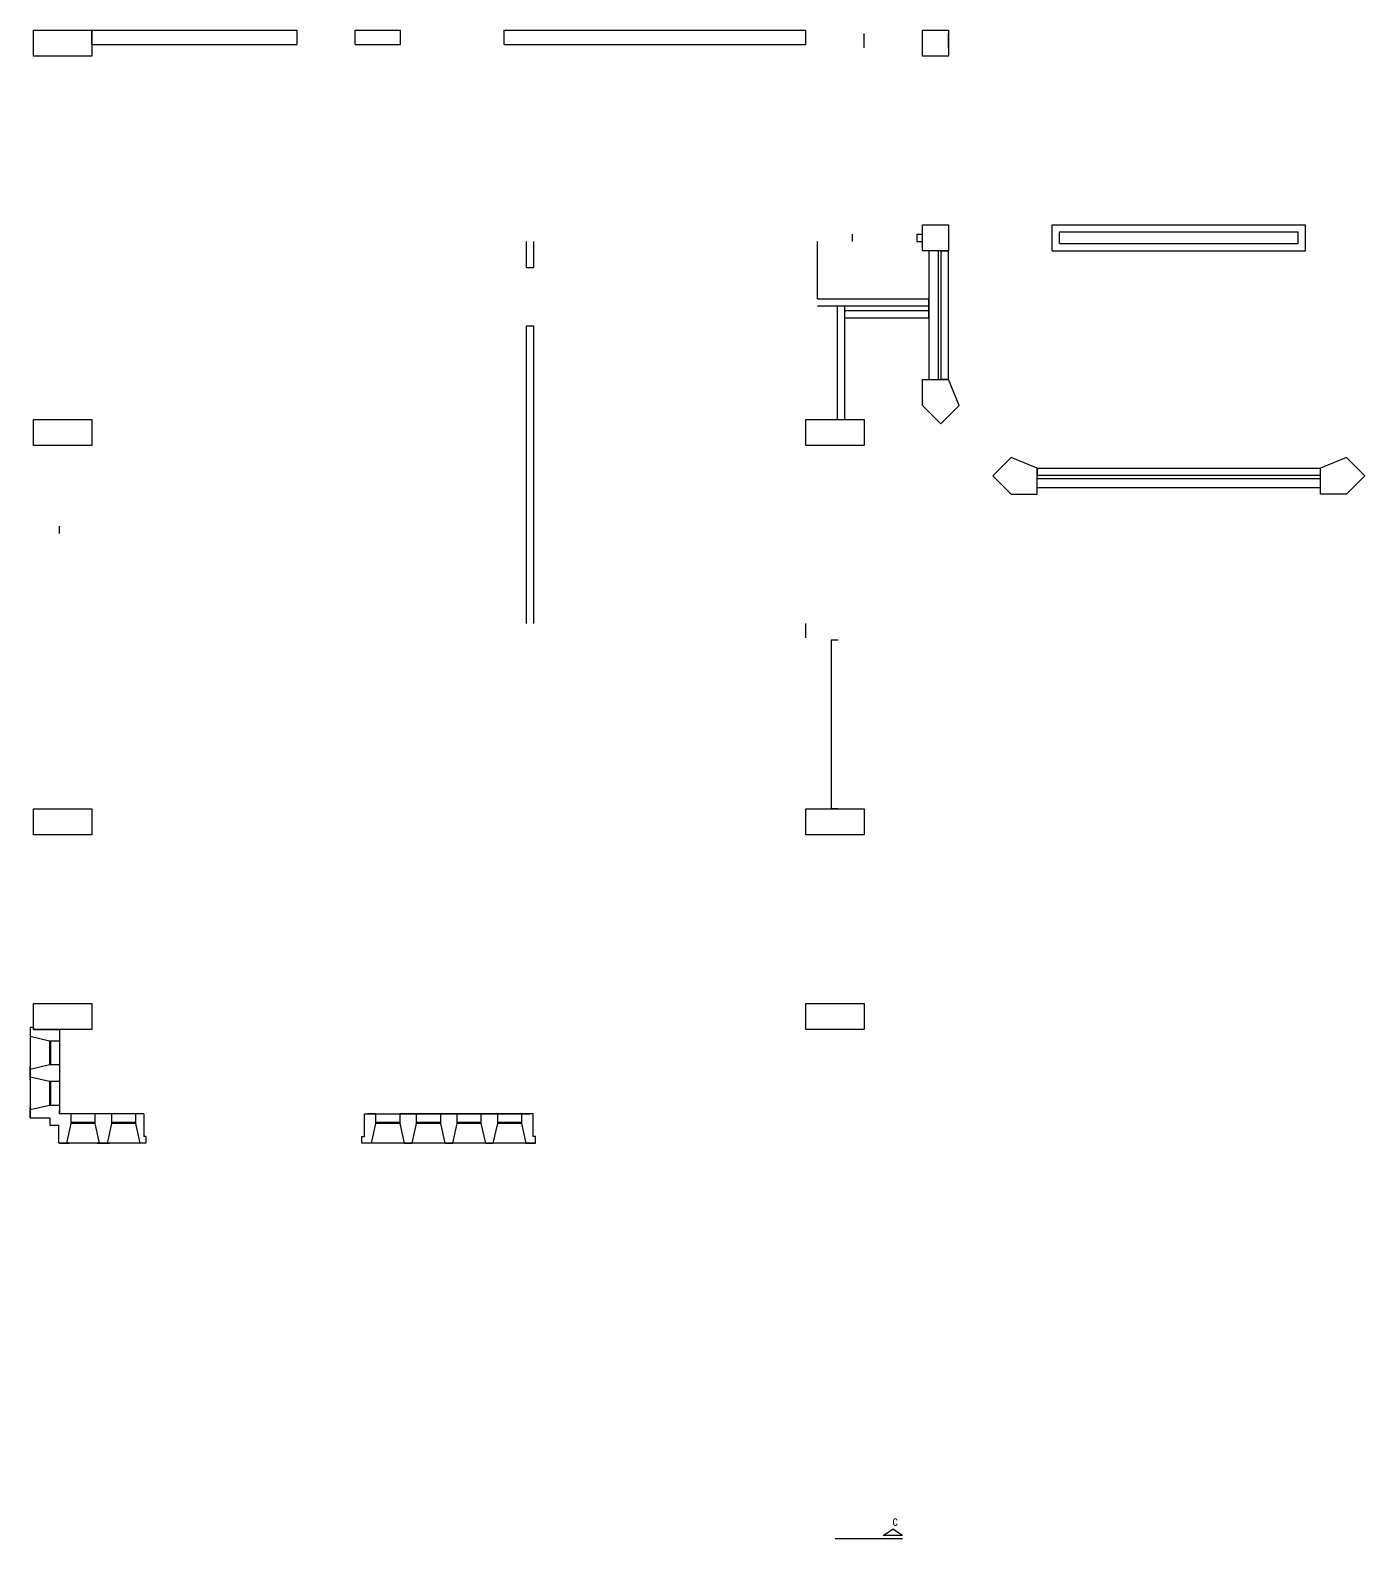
# Model space of a CAD drawing. Header units: millimetres. Extents: x -68315 to 81584, y -44830 to 67795.
# Drawn here: x -54765 to -34200, y -40579 to -17330 of the extents above; entities that cross this region are included whole.
import ezdxf

# ---------------------------------------------------------------- set-up
doc = ezdxf.new("R2010")
doc.units = ezdxf.units.MM
for name, color, linetype in [('BRICK_WALLS_P4', 1, 'Continuous'), ('COLUMNS_P5', 5, 'Continuous'), ('MSA-SECTION LINES', 2, 'Continuous'), ('MSA-TEXT1', 4, 'Continuous'), ('WINDOWS_P2', 4, 'Continuous')]:
    doc.layers.add(name, color=color, linetype=linetype)
doc.styles.add('Arial 1in50 3mm', font='arial.ttf', dxfattribs={"width": 0.8, "height": 150})

msp = doc.modelspace()

# ---------------------------------------------------------------- linework, layer by layer
at = {"layer": 'BRICK_WALLS_P4', "linetype": 'Continuous'}
for p, q in [((-53815.3, -17549.8), (-53815.3, -17329.8)), ((-53815.3, -17329.8), (-50657.4, -17329.8)), ((-50657.4, -17329.8), (-50657.4, -17549.8)), ((-49757.4, -17329.8), (-49060.5, -17329.8)), ((-49757.4, -17549.8), (-49757.4, -17329.8)), ((-49060.5, -17549.8), (-49060.5, -17329.8)), ((-47460.5, -17549.8), (-47460.5, -17329.8)), ((-47460.5, -17329.8), (-42815.3, -17329.8)), ((-42815.3, -17549.8), (-42815.3, -17329.8)), ((-41915.3, -17599.8), (-41915.3, -17379.8)), ((-41015.3, -17599.8), (-41015.3, -17379.8)), ((-40615.3, -17599.8), (-40615.3, -17379.8)), ((-53815.3, -17549.8), (-50657.4, -17549.8)), ((-49757.4, -17549.8), (-49060.5, -17549.8)), ((-47460.5, -17549.8), (-42815.3, -17549.8)), ((-39015.3, -20329.8), (-35115.3, -20329.8)), ((-39015.3, -20729.8), (-39015.3, -20329.8)), ((-38905.3, -20619.8), (-38905.3, -20439.8)), ((-38905.3, -20439.8), (-35225.3, -20439.8)), ((-35225.3, -20619.8), (-35225.3, -20439.8)), ((-35115.3, -20729.8), (-35115.3, -20329.8)), ((-47120.3, -20584.8), (-47120.3, -20987)), ((-47010.3, -20584.8), (-47010.3, -20987)), ((-42635.3, -21468.1), (-42635.3, -20584.8)), ((-42101.4, -20474.8), (-42101.4, -20584.8)), ((-41101.4, -20474.8), (-41015.3, -20474.8)), ((-41101.4, -20474.8), (-41101.4, -20584.8)), ((-41101.4, -20584.8), (-41015.3, -20584.8)), ((-41015.3, -20584.8), (-41015.3, -20474.8)), ((-38905.3, -20619.8), (-35225.3, -20619.8)), ((-40725.3, -20729.8), (-40615.3, -20729.8)), ((-40725.3, -22712.6), (-40725.3, -20729.8)), ((-40615.3, -22712.6), (-40615.3, -20729.8)), ((-39015.3, -20729.8), (-35115.3, -20729.8)), ((-47120.3, -20987), (-47010.3, -20987)), ((-42635.3, -21468.1), (-40915.3, -21468.1)), ((-42635.3, -21578.1), (-40915.3, -21578.1)), ((-42323.1, -23329.8), (-42323.1, -21578.1)), ((-42213.1, -23329.8), (-42213.1, -21578.1)), ((-40915.3, -21578.1), (-40915.3, -21468.1)), ((-40915.3, -21761.5), (-40915.3, -21578.1)), ((-42213.1, -21651.5), (-40915.3, -21651.5)), ((-42213.1, -21761.5), (-40915.3, -21761.5)), ((-47120.3, -21887), (-47010.3, -21887)), ((-47120.3, -21887), (-47120.3, -26474.8)), ((-47010.3, -21887), (-47010.3, -26474.8)), ((-40615.3, -22712.6), (-40725.3, -22712.6)), ((-42745.3, -23329.8), (-42635.3, -23329.8)), ((-42323.1, -23329.8), (-42213.1, -23329.8)), ((-39248.2, -24079.8), (-34882.5, -24079.8)), ((-39248.2, -24079.8), (-39248.2, -24189.8)), ((-34882.5, -24189.8), (-34882.5, -24079.8)), ((-39248.2, -24189.8), (-34882.5, -24189.8)), ((-54315.3, -25084.8), (-54315.3, -24974.8)), ((-42815.3, -26694.8), (-42815.3, -26474.8)), ((-42315.3, -26729.8), (-42425.3, -26729.8)), ((-42425.3, -26729.8), (-42425.3, -29329.8)), ((-42815.3, -29584.8), (-42815.3, -29364.8)), ((-42315.3, -29329.8), (-42425.3, -29329.8)), ((-48260.3, -34029.8), (-48370.3, -34029.8))]:
    msp.add_line(p, q, dxfattribs=at)
at = {"layer": 'COLUMNS_P5', "linetype": 'Continuous'}
for p, q in [((-40915.3, -20729.8), (-40915.3, -22712.6)), ((-40775.3, -20729.8), (-40775.3, -22712.6)), ((-41015.3, -22712.6), (-40615.3, -22712.6)), ((-41015.3, -23112.6), (-41015.3, -22712.6)), ((-40449.6, -23112.6), (-40615.3, -22712.6)), ((-41015.3, -23112.6), (-40732.5, -23395.5)), ((-40732.5, -23395.5), (-40449.6, -23112.6)), ((-39931, -24196.9), (-39648.2, -23914.1)), ((-39248.2, -24079.8), (-39648.2, -23914.1)), ((-34482.5, -23914.1), (-34882.5, -24079.8)), ((-34199.6, -24196.9), (-34482.5, -23914.1)), ((-39248.2, -24479.8), (-39248.2, -24079.8)), ((-34882.5, -24479.8), (-34882.5, -24079.8)), ((-39648.2, -24479.8), (-39931, -24196.9)), ((-39248.2, -24239.8), (-34882.5, -24239.8)), ((-39248.2, -24379.8), (-34882.5, -24379.8)), ((-34482.5, -24479.8), (-34199.6, -24196.9)), ((-39648.2, -24479.8), (-39248.2, -24479.8)), ((-34482.5, -24479.8), (-34882.5, -24479.8))]:
    msp.add_line(p, q, dxfattribs=at)
for points in [[(-54715.3, -17729.8), (-54715.3, -17329.8), (-53815.3, -17329.8), (-53815.3, -17729.8), (-54715.3, -17729.8)], [(-40615.3, -17729.8), (-41015.3, -17729.8), (-41015.3, -17329.8), (-40615.3, -17329.8), (-40615.3, -17729.8)], [(-40615.3, -20729.8), (-41015.3, -20729.8), (-41015.3, -20329.8), (-40615.3, -20329.8), (-40615.3, -20729.8)], [(-54715.3, -23729.8), (-54715.3, -23329.8), (-53815.3, -23329.8), (-53815.3, -23729.8), (-54715.3, -23729.8)], [(-41915.3, -23329.8), (-41915.3, -23729.8), (-42815.3, -23729.8), (-42815.3, -23329.8), (-41915.3, -23329.8)], [(-54715.3, -29729.8), (-54715.3, -29329.8), (-53815.3, -29329.8), (-53815.3, -29729.8), (-54715.3, -29729.8)], [(-41915.3, -29329.8), (-41915.3, -29729.8), (-42815.3, -29729.8), (-42815.3, -29329.8), (-41915.3, -29329.8)], [(-54715.3, -32729.8), (-54715.3, -32329.8), (-53815.3, -32329.8), (-53815.3, -32729.8), (-54715.3, -32729.8)], [(-41915.3, -32329.8), (-41915.3, -32729.8), (-42815.3, -32729.8), (-42815.3, -32329.8), (-41915.3, -32329.8)]]:
    msp.add_lwpolyline(points, dxfattribs=at)
at = {"layer": 'MSA-SECTION LINES', "ltscale": 0.2}
for p, q in [((-41622, -40529), (-41472, -40429)), ((-41322, -40529), (-41472, -40429)), ((-41322, -40529), (-41472, -40429)), ((-41322, -40579), (-42359.9, -40579)), ((-41322, -40529), (-41622, -40529))]:
    msp.add_line(p, q, dxfattribs=at)
at = {"layer": 'WINDOWS_P2', "linetype": 'Continuous'}
for p, q in [((-54765.3, -32698.5), (-54765.3, -34029.8)), ((-54715.3, -32698.5), (-54765.3, -32698.5)), ((-54765.3, -32698.5), (-54765.3, -32848.5)), ((-54315.3, -32729.8), (-54315.3, -33404.8)), ((-54465.3, -32908.5), (-54765.3, -32840.1)), ((-54315.3, -32908.5), (-54465.3, -32908.5)), ((-54465.3, -32908.5), (-54465.3, -33276.1)), ((-54445.3, -33276.1), (-54445.3, -32908.5)), ((-54465.3, -33276.1), (-54765.3, -33344.5)), ((-54765.3, -33504.8), (-54765.3, -33304.8)), ((-54765.3, -33404.8), (-54765.3, -33504.8)), ((-54465.3, -33533.5), (-54765.3, -33465.1)), ((-54315.3, -33276.1), (-54465.3, -33276.1)), ((-54315.3, -33404.8), (-54315.3, -33554.8)), ((-54315.3, -33404.8), (-54315.3, -34007.4)), ((-54315.3, -33533.5), (-54465.3, -33533.5)), ((-54465.3, -33533.5), (-54465.3, -33901.1)), ((-54445.3, -33901.1), (-54445.3, -33533.5)), ((-54465.3, -33901.1), (-54765.3, -33969.5)), ((-54765.3, -34029.8), (-54765.3, -33929.8)), ((-54315.3, -33901.1), (-54465.3, -33901.1)), ((-54765.3, -34029.8), (-54765.3, -34090.1)), ((-54765.3, -34090.1), (-54765.3, -34029.8)), ((-54765.3, -34090.1), (-54458.3, -34090.1)), ((-54458.3, -34202.1), (-54458.3, -34090.1)), ((-54315.3, -34029.8), (-54315.3, -33979.8)), ((-53640.3, -34029.8), (-54315.3, -34029.8)), ((-54136.6, -34029.8), (-54136.6, -34179.8)), ((-54136.6, -34159.8), (-53769, -34159.8)), ((-53640.3, -34029.8), (-53790.3, -34029.8)), ((-53769, -34029.8), (-53769, -34179.8)), ((-53015.3, -34029.8), (-53640.3, -34029.8)), ((-53511.6, -34029.8), (-53511.6, -34179.8)), ((-53511.6, -34159.8), (-53144, -34159.8)), ((-53144, -34029.8), (-53144, -34179.8)), ((-53015.3, -34029.8), (-53015.3, -34379.8)), ((-49615.3, -34029.8), (-47065.3, -34029.8)), ((-49436.6, -34029.8), (-49565.3, -34029.8)), ((-49436.6, -34179.8), (-49436.6, -34029.8)), ((-49436.6, -34159.8), (-49069, -34159.8)), ((-49069, -34029.8), (-49069, -34179.8)), ((-47015.3, -34029.8), (-49069, -34029.8)), ((-48811.6, -34029.8), (-48444, -34029.8)), ((-48811.6, -34179.8), (-48811.6, -34029.8)), ((-48811.6, -34159.8), (-48444, -34159.8)), ((-48444, -34029.8), (-48444, -34179.8)), ((-48186.6, -34029.8), (-47819, -34029.8)), ((-48186.6, -34179.8), (-48186.6, -34029.8)), ((-48186.6, -34159.8), (-47819, -34159.8)), ((-47819, -34029.8), (-47819, -34179.8)), ((-47561.6, -34029.8), (-47194, -34029.8)), ((-47561.6, -34179.8), (-47561.6, -34029.8)), ((-47561.6, -34159.8), (-47194, -34159.8)), ((-47194, -34029.8), (-47194, -34179.8)), ((-54458.3, -34202.1), (-54325.6, -34202.1)), ((-54325.6, -34479.8), (-54325.6, -34202.1)), ((-54136.6, -34179.8), (-54205, -34479.8)), ((-53769, -34179.8), (-54136.6, -34179.8)), ((-53769, -34179.8), (-53700.6, -34479.8)), ((-53511.6, -34179.8), (-53580, -34479.8)), ((-53144, -34179.8), (-53511.6, -34179.8)), ((-53144, -34179.8), (-53075.6, -34479.8)), ((-52984, -34379.8), (-53015.3, -34379.8)), ((-52984, -34379.8), (-52984, -34479.8)), ((-49653.3, -34479.8), (-49653.3, -34379.8)), ((-49505, -34479.8), (-49436.6, -34179.8)), ((-49069, -34179.8), (-49436.6, -34179.8)), ((-49069, -34179.8), (-49000.6, -34479.8)), ((-48880, -34479.8), (-48811.6, -34179.8)), ((-48444, -34179.8), (-48811.6, -34179.8)), ((-48444, -34179.8), (-48375.6, -34479.8)), ((-48255, -34479.8), (-48186.6, -34179.8)), ((-47819, -34179.8), (-48186.6, -34179.8)), ((-47819, -34179.8), (-47750.6, -34479.8)), ((-47630, -34479.8), (-47561.6, -34179.8)), ((-47194, -34179.8), (-47561.6, -34179.8)), ((-47194, -34179.8), (-47125.6, -34479.8)), ((-46977.3, -34479.8), (-46977.3, -34379.8)), ((-54313.1, -34479.8), (-54165.3, -34479.8)), ((-52984, -34479.8), (-54313.1, -34479.8)), ((-53740.3, -34479.8), (-53540.3, -34479.8)), ((-53640.3, -34479.8), (-53740.3, -34479.8)), ((-52984, -34479.8), (-53084, -34479.8)), ((-46977.3, -34479.8), (-49653.3, -34479.8)), ((-49000.6, -34479.8), (-48880, -34479.8)), ((-48375.6, -34479.8), (-48255, -34479.8)), ((-47750.6, -34479.8), (-47630, -34479.8)), ((-47125.6, -34479.8), (-46977.3, -34479.8))]:
    msp.add_line(p, q, dxfattribs=at)
for points in [[(-54715.3, -32698.5), (-54715.3, -32729.8), (-54315.3, -32729.8)], [(-49653.3, -34379.8), (-49615.3, -34379.8), (-49615.3, -34029.8)], [(-46977.3, -34379.8), (-47015.3, -34379.8), (-47015.3, -34029.8)]]:
    msp.add_lwpolyline(points, dxfattribs=at)

# ---------------------------------------------------------------- texts
at = {"layer": 'MSA-TEXT1', "ltscale": 0.2, "insert": (-41478.6, -40229.3), "char_height": 150, "attachment_point": 1, "style": 'Arial 1in50 3mm'}
msp.add_mtext_dynamic_manual_height_columns('c', width=959.852, gutter_width=500, heights=[0], dxfattribs=at)

doc.saveas('drawing.dxf')
